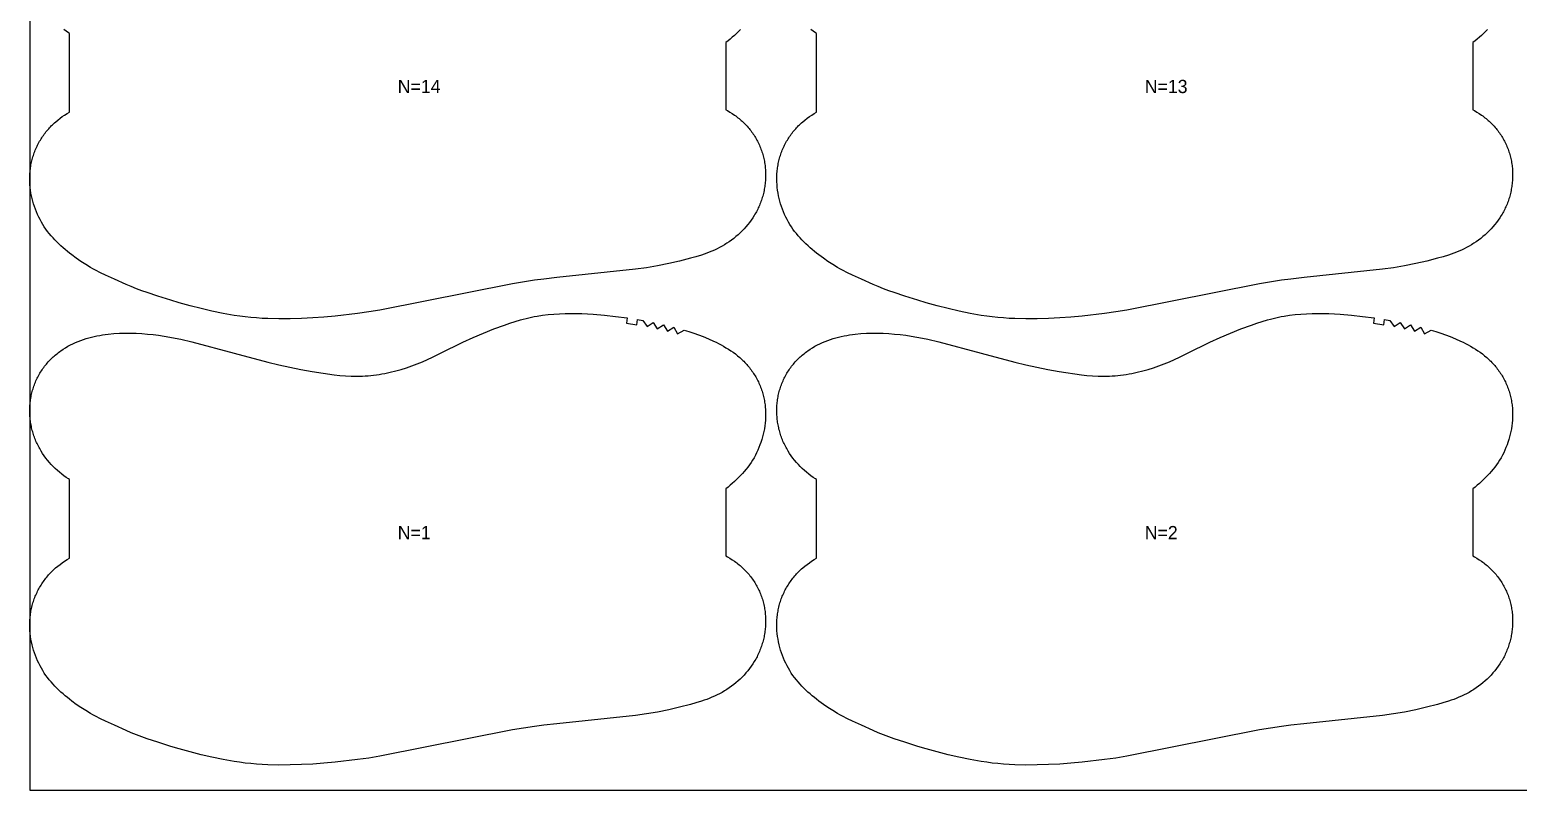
# Model space of a CAD drawing. Header units: inches. Extents: x 0 to 1970, y -81 to 1075.
# Drawn here: x 0 to 562, y -81 to 206 of the extents above; entities that cross this region are included whole.
import ezdxf

# ---------------------------------------------------------------- set-up
doc = ezdxf.new("R2010")
doc.units = ezdxf.units.IN

msp = doc.modelspace()

# ---------------------------------------------------------------- linework, layer by layer
at = {"layer": '1'}
for points in [[(0.4971, -81.331), (1970.2823, -81.331), (1970.2823, 1074.6588), (0.4971, 1074.6588), (0.4971, -81.331)], [(107.0573, 76.6559), (115.4675, 75.4137), (117.5824, 75.1898), (119.7017, 75.0172), (121.824, 74.9077), (122.8859, 74.8802), (123.9481, 74.8729), (125.0103, 74.8869), (126.0722, 74.9221), (127.1334, 74.9783), (128.1935, 75.055), (129.252, 75.152), (130.3086, 75.2688), (131.3628, 75.4051), (132.4143, 75.5606), (133.4626, 75.7349), (134.5077, 75.9274), (136.5874, 76.3652), (138.6524, 76.8697), (140.7017, 77.4366), (142.7339, 78.0625), (144.7468, 78.7471), (146.738, 79.4911), (148.7049, 80.2952), (150.6465, 81.1576), (152.5676, 82.0664), (155.5335, 83.5429), (163.9863, 87.7508), (167.8585, 89.5052), (171.7778, 91.1531), (175.7333, 92.7098), (179.7228, 94.1798), (181.7311, 94.8802), (183.751, 95.5443), (185.7857, 96.1569), (186.8096, 96.4391), (187.8384, 96.7028), (188.8722, 96.9465), (189.9108, 97.1702), (190.9537, 97.3746), (192.0003, 97.5602), (194.1029, 97.8772), (196.2148, 98.1255), (198.3324, 98.3099), (200.454, 98.4365), (202.5783, 98.512), (204.704, 98.5429), (206.8299, 98.5345), (208.9551, 98.4879), (211.0789, 98.4026), (213.2008, 98.2784), (217.4365, 97.919), (221.6615, 97.4418), (226.0134, 96.8583), (225.7272, 94.8788), (229.6403, 94.2734), (229.9663, 96.2466), (231.9377, 95.91), (233.5336, 93.5853), (235.8679, 95.1658), (237.3985, 92.7999), (239.7755, 94.3124), (241.2328, 91.901), (243.6551, 93.3401), (245.0391, 90.8855), (247.5041, 92.2509), (249.3254, 91.6895), (251.1358, 91.0952), (252.9328, 90.4635), (254.7142, 89.7895), (256.6798, 88.9822), (258.6183, 88.1115), (259.5759, 87.6507), (260.525, 87.1723), (261.465, 86.6755), (262.3954, 86.1596), (263.3153, 85.6241), (264.2229, 85.0676), (265.1162, 84.489), (265.9929, 83.8869), (266.8511, 83.2601), (267.6886, 82.6073), (268.5033, 81.9272), (268.9015, 81.5766), (269.2931, 81.2187), (269.6781, 80.8533), (270.0562, 80.4807), (270.4273, 80.1009), (270.7913, 79.7141), (271.148, 79.3205), (271.4974, 78.9202), (271.8392, 78.5133), (272.1735, 78.1001), (272.5, 77.6807), (272.8186, 77.2551), (273.1293, 76.8237), (273.4318, 76.3865), (273.7261, 75.9436), (274.012, 75.4953), (274.2894, 75.0417), (274.5582, 74.5829), (274.8182, 74.1191), (275.0694, 73.6505), (275.3117, 73.1773), (275.545, 72.6996), (275.7693, 72.2175), (275.9844, 71.7314), (276.1902, 71.2413), (276.3868, 70.7474), (276.5739, 70.25), (276.7516, 69.7492), (276.9196, 69.2451), (277.0781, 68.738), (277.2268, 68.228), (277.3657, 67.7153), (277.4947, 67.2001), (277.6138, 66.6825), (277.7228, 66.1628), (277.8219, 65.6411), (277.911, 65.1176), (277.9903, 64.5924), (278.0598, 64.0659), (278.1197, 63.5381), (278.1699, 63.0091), (278.2106, 62.4793), (278.2418, 61.9488), (278.2636, 61.4178), (278.2793, 60.3548), (278.2583, 59.2918), (278.2012, 58.2303), (278.1085, 57.1717), (277.9808, 56.1169), (277.8186, 55.0668), (277.6226, 54.0225), (277.3933, 52.9847), (277.1312, 51.9543), (276.837, 50.9324), (276.5112, 49.9198), (276.1542, 48.9175), (275.7663, 47.9268), (275.3474, 46.9489), (274.8976, 45.9853), (274.417, 45.0372), (273.9057, 44.1061), (273.3636, 43.1931), (272.7909, 42.2998), (272.1879, 41.427), (271.5563, 40.5745), (270.898, 39.7418), (270.215, 38.9283), (269.5093, 38.1335), (268.7828, 37.3567), (268.0376, 36.5975), (267.2756, 35.8552), (266.4985, 35.1293), (265.7073, 34.4193), (264.9027, 33.7248), (264.0855, 33.0451), (263.2793, 32.4094), (263.2793, 7.0483), (263.8577, 6.7359), (264.7759, 6.1998), (265.6755, 5.6328), (266.5547, 5.0352), (266.9863, 4.7249), (267.4123, 4.4071), (267.8324, 4.0817), (268.2465, 3.7487), (268.6544, 3.4083), (269.0558, 3.0603), (269.4507, 2.7049), (269.8388, 2.342), (270.2199, 1.9717), (270.5939, 1.5941), (270.9605, 1.2094), (271.3197, 0.8176), (271.6713, 0.4191), (272.0152, 0.0138), (272.3511, -0.3981), (272.679, -0.8164), (272.9987, -1.2409), (273.3099, -1.6716), (273.6127, -2.1083), (273.9068, -2.5508), (274.192, -2.999), (274.4682, -3.4528), (274.7353, -3.9119), (274.9931, -4.3764), (275.2415, -4.8459), (275.4803, -5.3204), (275.7097, -5.7996), (275.9294, -6.2833), (276.1396, -6.7713), (276.3401, -7.2633), (276.531, -7.7593), (276.7121, -8.2589), (276.8834, -8.762), (277.045, -9.2683), (277.1967, -9.7777), (277.3386, -10.2899), (277.4705, -10.8048), (277.5926, -11.322), (277.7046, -11.8415), (277.8066, -12.363), (277.8985, -12.8864), (277.9804, -13.4113), (278.0524, -13.9377), (278.1144, -14.4653), (278.1664, -14.994), (278.2086, -15.5237), (278.241, -16.054), (278.2635, -16.585), (278.2763, -17.1162), (278.2793, -17.6477), (278.2727, -18.1792), (278.2564, -18.7105), (278.2304, -19.2415), (278.1949, -19.772), (278.1498, -20.3017), (278.0952, -20.8306), (278.0311, -21.3584), (277.9575, -21.885), (277.8745, -22.4101), (277.7821, -22.9336), (277.6803, -23.4554), (277.5691, -23.9752), (277.4485, -24.4928), (277.3185, -25.0081), (277.1792, -25.5209), (277.0306, -26.0311), (276.8727, -26.5383), (276.7055, -27.0425), (276.529, -27.5435), (276.3433, -28.041), (276.1483, -28.535), (275.9442, -29.0251), (275.7308, -29.5114), (275.5084, -29.9935), (275.2772, -30.4716), (275.0372, -30.9453), (274.7887, -31.4148), (274.5317, -31.8797), (274.2665, -32.3402), (273.9932, -32.796), (273.4231, -33.6932), (272.8224, -34.5708), (272.1926, -35.4277), (271.5349, -36.2634), (270.8505, -37.077), (270.1403, -37.868), (269.4052, -38.6357), (268.6461, -39.3795), (267.8639, -40.0989), (267.0594, -40.7934), (266.2335, -41.4623), (265.3871, -42.105), (264.5212, -42.7212), (263.6368, -43.3105), (263.2793, -43.5335), (262.7349, -43.8732), (261.8168, -44.409), (260.8835, -44.9181), (259.9362, -45.4003), (258.9759, -45.8557), (258.0039, -46.2842), (257.0211, -46.6863), (256.0288, -47.064), (255.0281, -47.4199), (254.0202, -47.7565), (251.9874, -48.3818), (249.9397, -48.96), (245.8238, -50.0285), (241.6827, -50.9848), (237.5147, -51.8229), (233.3226, -52.5313), (229.1113, -53.1081), (199.5164, -56.2436), (194.5542, -56.831), (191.0735, -57.243), (182.6805, -58.6028), (132.6381, -68.5203), (128.4408, -69.1948), (124.2311, -69.7918), (115.7879, -70.7947), (111.5533, -71.1712), (107.3118, -71.4612), (103.0657, -71.6697), (98.8161, -71.7959), (94.5644, -71.831), (90.3142, -71.7428), (88.1911, -71.6412), (86.0705, -71.4982), (83.9532, -71.3128), (81.8402, -71.084), (79.7322, -70.8114), (77.6298, -70.4978), (73.4423, -69.7618), (69.2788, -68.9023), (65.1379, -67.9397), (61.0182, -66.8898), (56.9212, -65.7552), (53.7076, -64.802), (48.7946, -63.2548), (44.7609, -61.9074), (42.7591, -61.1931), (40.7725, -60.4399), (38.8037, -59.6423), (36.8489, -58.8094), (32.4292, -56.831), (29.0844, -55.3338), (27.1675, -54.4161), (25.2773, -53.4475), (24.345, -52.9391), (23.4217, -52.4142), (21.6023, -51.3169), (19.8188, -50.1604), (18.0711, -48.9493), (16.3602, -47.6868), (15.4971, -47.0061), (14.6909, -46.3704), (13.8737, -45.6907), (13.0691, -44.9962), (12.2779, -44.2862), (11.5008, -43.5603), (10.7388, -42.818), (9.9935, -42.0588), (9.2671, -41.282), (8.5614, -40.4872), (7.8784, -39.6737), (7.2201, -38.841), (6.5885, -37.9885), (5.9855, -37.1157), (5.4128, -36.2224), (4.8707, -35.3094), (4.3594, -34.3783), (3.8788, -33.4302), (3.429, -32.4666), (3.0101, -31.4887), (2.6222, -30.498), (2.2652, -29.4957), (1.9394, -28.4831), (1.6451, -27.4612), (1.3831, -26.4308), (1.1538, -25.393), (0.9578, -24.3487), (0.7956, -23.2986), (0.6679, -22.2438), (0.5752, -21.1852), (0.5181, -20.1237), (0.4971, -19.0607), (0.5128, -17.9977), (0.5346, -17.4667), (0.5658, -16.9362), (0.6065, -16.4064), (0.6567, -15.8774), (0.7166, -15.3496), (0.7861, -14.823), (0.8654, -14.2979), (0.9545, -13.7744), (1.0536, -13.2527), (1.1626, -12.733), (1.2816, -12.2154), (1.4107, -11.7002), (1.5496, -11.1875), (1.6983, -10.6775), (1.8567, -10.1704), (2.0248, -9.6663), (2.2025, -9.1655), (2.3896, -8.668), (2.5862, -8.1742), (2.792, -7.6841), (3.0071, -7.198), (3.2313, -6.7159), (3.4647, -6.2382), (3.707, -5.765), (3.9582, -5.2964), (4.2182, -4.8326), (4.487, -4.3738), (4.7644, -3.9202), (5.0503, -3.4719), (5.3446, -3.029), (5.6471, -2.5918), (5.9578, -2.1604), (6.2764, -1.7348), (6.6029, -1.3154), (6.9372, -0.9022), (7.279, -0.4953), (7.6284, -0.095), (7.9851, 0.2986), (8.3491, 0.6854), (8.7202, 1.0652), (9.0983, 1.4378), (9.4833, 1.8032), (9.8749, 2.1611), (10.2731, 2.5117), (11.0878, 3.1918), (11.9253, 3.8446), (12.7835, 4.4714), (13.6602, 5.0735), (14.5534, 5.6521), (15.4611, 6.2086), (15.4971, 6.2295), (15.4971, 35.882), (15.1396, 36.105), (14.2552, 36.6943), (13.3892, 37.3105), (12.5429, 37.9532), (11.717, 38.6221), (10.9125, 39.3166), (10.1303, 40.036), (9.3712, 40.7798), (8.6361, 41.5475), (7.9259, 42.3385), (7.2415, 43.1521), (6.5838, 43.9878), (5.954, 44.8447), (5.3533, 45.7223), (4.7831, 46.6195), (4.5099, 47.0753), (4.2447, 47.5358), (3.9877, 48.0007), (3.7392, 48.4702), (3.4992, 48.9439), (3.2679, 49.422), (3.0456, 49.9041), (2.8322, 50.3904), (2.6281, 50.8805), (2.4331, 51.3745), (2.2474, 51.872), (2.0709, 52.373), (1.9037, 52.8772), (1.7458, 53.3844), (1.5972, 53.8946), (1.4579, 54.4074), (1.3279, 54.9227), (1.2073, 55.4403), (1.0961, 55.9601), (0.9943, 56.4819), (0.9019, 57.0054), (0.8189, 57.5305), (0.7453, 58.0571), (0.6812, 58.5849), (0.6266, 59.1138), (0.5815, 59.6435), (0.546, 60.174), (0.52, 60.705), (0.5037, 61.2363), (0.4971, 61.7678), (0.5001, 62.2993), (0.5129, 62.8305), (0.5354, 63.3615), (0.5678, 63.8918), (0.6099, 64.4215), (0.662, 64.9502), (0.724, 65.4778), (0.7959, 66.0042), (0.8779, 66.5291), (0.9698, 67.0525), (1.0718, 67.574), (1.1838, 68.0935), (1.3058, 68.6107), (1.4378, 69.1256), (1.5797, 69.6378), (1.7314, 70.1472), (1.8929, 70.6535), (2.0643, 71.1566), (2.2454, 71.6562), (2.4363, 72.1522), (2.6368, 72.6442), (2.8469, 73.1322), (3.0667, 73.6159), (3.296, 74.0951), (3.5349, 74.5696), (3.7833, 75.0391), (4.0411, 75.5036), (4.3082, 75.9627), (4.5844, 76.4165), (4.8696, 76.8647), (5.1637, 77.3072), (5.4664, 77.7439), (5.7777, 78.1746), (6.0974, 78.5991), (6.4252, 79.0174), (6.7612, 79.4293), (7.105, 79.8346), (7.4567, 80.2331), (7.8159, 80.6249), (8.1825, 81.0096), (8.5565, 81.3872), (8.9376, 81.7575), (9.3257, 82.1204), (9.7205, 82.4758), (10.122, 82.8238), (10.5299, 83.1642), (10.944, 83.4972), (11.3641, 83.8226), (11.7901, 84.1404), (12.2216, 84.4507), (13.1009, 85.0483), (14.0005, 85.6153), (14.9186, 86.1514), (15.854, 86.6565), (16.8049, 87.1306), (17.7704, 87.574), (18.749, 87.9872), (19.7398, 88.3708), (20.7416, 88.7253), (21.7531, 89.0512), (22.7732, 89.3491), (23.8009, 89.6194), (24.8349, 89.8628), (25.8746, 90.0805), (26.9193, 90.2739), (27.9683, 90.4442), (29.0209, 90.5927), (30.0765, 90.7209), (32.1941, 90.9213), (34.3164, 91.0544), (36.4409, 91.123), (38.5662, 91.1285), (40.6906, 91.0723), (42.8125, 90.9562), (44.931, 90.7844), (47.0452, 90.5615), (49.1544, 90.292), (51.2577, 89.9799), (53.354, 89.6252), (55.4421, 89.2269), (57.5209, 88.7842), (61.651, 87.7793), (77.6468, 83.5429), (90.4201, 80.1598), (94.5546, 79.1693), (98.7061, 78.2525), (102.8744, 77.4155), (107.0573, 76.6559)], [(389.0573, 76.6559), (397.4675, 75.4137), (399.5824, 75.1898), (401.7017, 75.0172), (403.824, 74.9077), (404.8859, 74.8802), (405.9481, 74.8729), (407.0103, 74.8869), (408.0722, 74.9221), (409.1334, 74.9783), (410.1935, 75.055), (411.252, 75.152), (412.3086, 75.2688), (413.3628, 75.4051), (414.4143, 75.5606), (415.4626, 75.7349), (416.5077, 75.9274), (418.5874, 76.3652), (420.6524, 76.8697), (422.7017, 77.4366), (424.7339, 78.0625), (426.7468, 78.7471), (428.738, 79.4911), (430.7049, 80.2952), (432.6465, 81.1576), (434.5676, 82.0664), (437.5335, 83.5429), (445.9863, 87.7508), (449.8585, 89.5052), (453.7778, 91.1531), (457.7333, 92.7098), (461.7228, 94.1798), (463.7311, 94.8802), (465.751, 95.5443), (467.7857, 96.1569), (468.8096, 96.4391), (469.8384, 96.7028), (470.8722, 96.9465), (471.9108, 97.1702), (472.9537, 97.3746), (474.0003, 97.5602), (476.1029, 97.8772), (478.2148, 98.1255), (480.3324, 98.3099), (482.454, 98.4365), (484.5783, 98.512), (486.704, 98.5429), (488.8299, 98.5345), (490.9551, 98.4879), (493.0789, 98.4026), (495.2008, 98.2784), (499.4365, 97.919), (503.6615, 97.4418), (508.0134, 96.8583), (507.7272, 94.8788), (511.6403, 94.2734), (511.9663, 96.2466), (513.9377, 95.91), (515.5336, 93.5853), (517.8679, 95.1658), (519.3985, 92.7999), (521.7755, 94.3124), (523.2328, 91.901), (525.6551, 93.3401), (527.0391, 90.8855), (529.5041, 92.2509), (531.3254, 91.6895), (533.1358, 91.0952), (534.9328, 90.4635), (536.7142, 89.7895), (538.6798, 88.9822), (540.6183, 88.1115), (541.5759, 87.6507), (542.525, 87.1723), (543.465, 86.6755), (544.3954, 86.1596), (545.3153, 85.6241), (546.2229, 85.0676), (547.1162, 84.489), (547.9929, 83.8869), (548.8511, 83.2601), (549.6886, 82.6073), (550.5033, 81.9272), (550.9015, 81.5766), (551.2931, 81.2187), (551.6781, 80.8533), (552.0562, 80.4807), (552.4273, 80.1009), (552.7913, 79.7141), (553.148, 79.3205), (553.4974, 78.9202), (553.8392, 78.5133), (554.1735, 78.1001), (554.5, 77.6807), (554.8186, 77.2551), (555.1293, 76.8237), (555.4318, 76.3865), (555.7261, 75.9436), (556.012, 75.4953), (556.2894, 75.0417), (556.5582, 74.5829), (556.8182, 74.1191), (557.0694, 73.6505), (557.3117, 73.1773), (557.545, 72.6996), (557.7693, 72.2175), (557.9844, 71.7314), (558.1902, 71.2413), (558.3868, 70.7474), (558.5739, 70.25), (558.7516, 69.7492), (558.9196, 69.2451), (559.0781, 68.738), (559.2268, 68.228), (559.3657, 67.7153), (559.4947, 67.2001), (559.6138, 66.6825), (559.7228, 66.1628), (559.8219, 65.6411), (559.911, 65.1176), (559.9903, 64.5924), (560.0598, 64.0659), (560.1197, 63.5381), (560.1699, 63.0091), (560.2106, 62.4793), (560.2418, 61.9488), (560.2636, 61.4178), (560.2793, 60.3548), (560.2583, 59.2918), (560.2012, 58.2303), (560.1085, 57.1717), (559.9808, 56.1169), (559.8186, 55.0668), (559.6226, 54.0225), (559.3933, 52.9847), (559.1312, 51.9543), (558.837, 50.9324), (558.5112, 49.9198), (558.1542, 48.9175), (557.7663, 47.9268), (557.3474, 46.9489), (556.8976, 45.9853), (556.417, 45.0372), (555.9057, 44.1061), (555.3636, 43.1931), (554.7909, 42.2998), (554.1879, 41.427), (553.5563, 40.5745), (552.898, 39.7418), (552.215, 38.9283), (551.5093, 38.1335), (550.7828, 37.3567), (550.0376, 36.5975), (549.2756, 35.8552), (548.4985, 35.1293), (547.7073, 34.4193), (546.9027, 33.7248), (546.0855, 33.0451), (545.2793, 32.4094), (545.2793, 7.0483), (545.8577, 6.7359), (546.7759, 6.1998), (547.6755, 5.6328), (548.5547, 5.0352), (548.9863, 4.7249), (549.4123, 4.4071), (549.8324, 4.0817), (550.2465, 3.7487), (550.6544, 3.4083), (551.0558, 3.0603), (551.4507, 2.7049), (551.8388, 2.342), (552.2199, 1.9717), (552.5939, 1.5941), (552.9605, 1.2094), (553.3197, 0.8176), (553.6713, 0.4191), (554.0152, 0.0138), (554.3511, -0.3981), (554.679, -0.8164), (554.9987, -1.2409), (555.3099, -1.6716), (555.6127, -2.1083), (555.9068, -2.5508), (556.192, -2.999), (556.4682, -3.4528), (556.7353, -3.9119), (556.9931, -4.3764), (557.2415, -4.8459), (557.4803, -5.3204), (557.7097, -5.7996), (557.9294, -6.2833), (558.1396, -6.7713), (558.3401, -7.2633), (558.531, -7.7593), (558.7121, -8.2589), (558.8834, -8.762), (559.045, -9.2683), (559.1967, -9.7777), (559.3386, -10.2899), (559.4705, -10.8048), (559.5926, -11.322), (559.7046, -11.8415), (559.8066, -12.363), (559.8985, -12.8864), (559.9804, -13.4113), (560.0524, -13.9377), (560.1144, -14.4653), (560.1664, -14.994), (560.2086, -15.5237), (560.241, -16.054), (560.2635, -16.585), (560.2763, -17.1162), (560.2793, -17.6477), (560.2727, -18.1792), (560.2564, -18.7105), (560.2304, -19.2415), (560.1949, -19.772), (560.1498, -20.3017), (560.0952, -20.8306), (560.0311, -21.3584), (559.9575, -21.885), (559.8745, -22.4101), (559.7821, -22.9336), (559.6803, -23.4554), (559.5691, -23.9752), (559.4485, -24.4928), (559.3185, -25.0081), (559.1792, -25.5209), (559.0306, -26.0311), (558.8727, -26.5383), (558.7055, -27.0425), (558.529, -27.5435), (558.3433, -28.041), (558.1483, -28.535), (557.9442, -29.0251), (557.7308, -29.5114), (557.5084, -29.9935), (557.2772, -30.4716), (557.0372, -30.9453), (556.7887, -31.4148), (556.5317, -31.8797), (556.2665, -32.3402), (555.9932, -32.796), (555.4231, -33.6932), (554.8224, -34.5708), (554.1926, -35.4277), (553.5349, -36.2634), (552.8505, -37.077), (552.1403, -37.868), (551.4052, -38.6357), (550.6461, -39.3795), (549.8639, -40.0989), (549.0594, -40.7934), (548.2335, -41.4623), (547.3871, -42.105), (546.5212, -42.7212), (545.6368, -43.3105), (545.2793, -43.5335), (544.7349, -43.8732), (543.8168, -44.409), (542.8835, -44.9181), (541.9362, -45.4003), (540.9759, -45.8557), (540.0039, -46.2842), (539.0211, -46.6863), (538.0288, -47.064), (537.0281, -47.4199), (536.0202, -47.7565), (533.9874, -48.3818), (531.9397, -48.96), (527.8238, -50.0285), (523.6827, -50.9848), (519.5147, -51.8229), (515.3226, -52.5313), (511.1113, -53.1081), (481.5164, -56.2436), (476.5542, -56.831), (473.0735, -57.243), (464.6805, -58.6028), (414.6381, -68.5203), (410.4408, -69.1948), (406.2311, -69.7918), (397.7879, -70.7947), (393.5533, -71.1712), (389.3118, -71.4612), (385.0657, -71.6697), (380.8161, -71.7959), (376.5644, -71.831), (372.3142, -71.7428), (370.1911, -71.6412), (368.0705, -71.4982), (365.9532, -71.3128), (363.8402, -71.084), (361.7322, -70.8114), (359.6298, -70.4978), (355.4423, -69.7618), (351.2788, -68.9023), (347.1379, -67.9397), (343.0182, -66.8898), (338.9212, -65.7552), (335.7076, -64.802), (330.7946, -63.2548), (326.7609, -61.9074), (324.7591, -61.1931), (322.7725, -60.4399), (320.8037, -59.6423), (318.8489, -58.8094), (314.4292, -56.831), (311.0844, -55.3338), (309.1675, -54.4161), (307.2773, -53.4475), (306.345, -52.9391), (305.4217, -52.4142), (303.6023, -51.3169), (301.8188, -50.1604), (300.0711, -48.9493), (298.3602, -47.6868), (297.4971, -47.0061), (296.6909, -46.3704), (295.8737, -45.6907), (295.0691, -44.9962), (294.2779, -44.2862), (293.5008, -43.5603), (292.7388, -42.818), (291.9935, -42.0588), (291.2671, -41.282), (290.5614, -40.4872), (289.8784, -39.6737), (289.2201, -38.841), (288.5885, -37.9885), (287.9855, -37.1157), (287.4128, -36.2224), (286.8707, -35.3094), (286.3594, -34.3783), (285.8788, -33.4302), (285.429, -32.4666), (285.0101, -31.4887), (284.6222, -30.498), (284.2652, -29.4957), (283.9394, -28.4831), (283.6451, -27.4612), (283.3831, -26.4308), (283.1538, -25.393), (282.9578, -24.3487), (282.7956, -23.2986), (282.6679, -22.2438), (282.5752, -21.1852), (282.5181, -20.1237), (282.4971, -19.0607), (282.5128, -17.9977), (282.5346, -17.4667), (282.5658, -16.9362), (282.6065, -16.4064), (282.6567, -15.8774), (282.7166, -15.3496), (282.7861, -14.823), (282.8654, -14.2979), (282.9545, -13.7744), (283.0536, -13.2527), (283.1626, -12.733), (283.2816, -12.2154), (283.4107, -11.7002), (283.5496, -11.1875), (283.6983, -10.6775), (283.8567, -10.1704), (284.0248, -9.6663), (284.2025, -9.1655), (284.3896, -8.668), (284.5862, -8.1742), (284.792, -7.6841), (285.0071, -7.198), (285.2313, -6.7159), (285.4647, -6.2382), (285.707, -5.765), (285.9582, -5.2964), (286.2182, -4.8326), (286.487, -4.3738), (286.7644, -3.9202), (287.0503, -3.4719), (287.3446, -3.029), (287.6471, -2.5918), (287.9578, -2.1604), (288.2764, -1.7348), (288.6029, -1.3154), (288.9372, -0.9022), (289.279, -0.4953), (289.6284, -0.095), (289.9851, 0.2986), (290.3491, 0.6854), (290.7202, 1.0652), (291.0983, 1.4378), (291.4833, 1.8032), (291.8749, 2.1611), (292.2731, 2.5117), (293.0878, 3.1918), (293.9253, 3.8446), (294.7835, 4.4714), (295.6602, 5.0735), (296.5534, 5.6521), (297.4611, 6.2086), (297.4971, 6.2295), (297.4971, 35.882), (297.1396, 36.105), (296.2552, 36.6943), (295.3892, 37.3105), (294.5429, 37.9532), (293.717, 38.6221), (292.9125, 39.3166), (292.1303, 40.036), (291.3712, 40.7798), (290.6361, 41.5475), (289.9259, 42.3385), (289.2415, 43.1521), (288.5838, 43.9878), (287.954, 44.8447), (287.3533, 45.7223), (286.7831, 46.6195), (286.5099, 47.0753), (286.2447, 47.5358), (285.9877, 48.0007), (285.7392, 48.4702), (285.4992, 48.9439), (285.2679, 49.422), (285.0456, 49.9041), (284.8322, 50.3904), (284.6281, 50.8805), (284.4331, 51.3745), (284.2474, 51.872), (284.0709, 52.373), (283.9037, 52.8772), (283.7458, 53.3844), (283.5972, 53.8946), (283.4579, 54.4074), (283.3279, 54.9227), (283.2073, 55.4403), (283.0961, 55.9601), (282.9943, 56.4819), (282.9019, 57.0054), (282.8189, 57.5305), (282.7453, 58.0571), (282.6812, 58.5849), (282.6266, 59.1138), (282.5815, 59.6435), (282.546, 60.174), (282.52, 60.705), (282.5037, 61.2363), (282.4971, 61.7678), (282.5001, 62.2993), (282.5129, 62.8305), (282.5354, 63.3615), (282.5678, 63.8918), (282.6099, 64.4215), (282.662, 64.9502), (282.724, 65.4778), (282.7959, 66.0042), (282.8779, 66.5291), (282.9698, 67.0525), (283.0718, 67.574), (283.1838, 68.0935), (283.3058, 68.6107), (283.4378, 69.1256), (283.5797, 69.6378), (283.7314, 70.1472), (283.8929, 70.6535), (284.0643, 71.1566), (284.2454, 71.6562), (284.4363, 72.1522), (284.6368, 72.6442), (284.8469, 73.1322), (285.0667, 73.6159), (285.296, 74.0951), (285.5349, 74.5696), (285.7833, 75.0391), (286.0411, 75.5036), (286.3082, 75.9627), (286.5844, 76.4165), (286.8696, 76.8647), (287.1637, 77.3072), (287.4664, 77.7439), (287.7777, 78.1746), (288.0974, 78.5991), (288.4252, 79.0174), (288.7612, 79.4293), (289.105, 79.8346), (289.4567, 80.2331), (289.8159, 80.6249), (290.1825, 81.0096), (290.5565, 81.3872), (290.9376, 81.7575), (291.3257, 82.1204), (291.7205, 82.4758), (292.122, 82.8238), (292.5299, 83.1642), (292.944, 83.4972), (293.3641, 83.8226), (293.7901, 84.1404), (294.2216, 84.4507), (295.1009, 85.0483), (296.0005, 85.6153), (296.9186, 86.1514), (297.854, 86.6565), (298.8049, 87.1306), (299.7704, 87.574), (300.749, 87.9872), (301.7398, 88.3708), (302.7416, 88.7253), (303.7531, 89.0512), (304.7732, 89.3491), (305.8009, 89.6194), (306.8349, 89.8628), (307.8746, 90.0805), (308.9193, 90.2739), (309.9683, 90.4442), (311.0209, 90.5927), (312.0765, 90.7209), (314.1941, 90.9213), (316.3164, 91.0544), (318.4409, 91.123), (320.5662, 91.1285), (322.6906, 91.0723), (324.8125, 90.9562), (326.931, 90.7844), (329.0452, 90.5615), (331.1544, 90.292), (333.2577, 89.9799), (335.354, 89.6252), (337.4421, 89.2269), (339.5209, 88.7842), (343.651, 87.7793), (359.6468, 83.5429), (372.4201, 80.1598), (376.5546, 79.1693), (380.7061, 78.2525), (384.8744, 77.4155), (389.0573, 76.6559)]]:
    msp.add_lwpolyline(points, close=True, dxfattribs=at)
for points in [[(268.7858, 205.6877), (268.0406, 204.9285), (267.2785, 204.1862), (266.5014, 203.4603), (265.7102, 202.7503), (264.9056, 202.0558), (264.0885, 201.3761), (263.2823, 200.7404), (263.2823, 175.3793), (263.8607, 175.0669), (264.7789, 174.5307), (265.6784, 173.9638), (266.5577, 173.3662), (266.9893, 173.0559), (267.4152, 172.7381), (267.8353, 172.4127), (268.2494, 172.0797), (268.6573, 171.7393), (269.0588, 171.3913), (269.4537, 171.0359), (269.8417, 170.673), (270.2228, 170.3027), (270.5968, 169.9251), (270.9635, 169.5403), (271.3227, 169.1486), (271.6743, 168.75), (272.0181, 168.3448), (272.3541, 167.9329), (272.682, 167.5146), (273.0016, 167.0901), (273.3129, 166.6594), (273.6156, 166.2227), (273.9097, 165.7802), (274.1949, 165.332), (274.4712, 164.8782), (274.7383, 164.4191), (274.9961, 163.9546), (275.2444, 163.485), (275.4833, 163.0106), (275.7126, 162.5314), (275.9324, 162.0477), (276.1426, 161.5597), (276.3431, 161.0676), (276.5339, 160.5717), (276.715, 160.0721), (276.8864, 159.569), (277.0479, 159.0627), (277.1997, 158.5533), (277.3415, 158.0411), (277.4735, 157.5262), (277.5955, 157.0089), (277.7075, 156.4894), (277.8095, 155.9679), (277.9015, 155.4446), (277.9834, 154.9197), (278.0553, 154.3933), (278.1173, 153.8657), (278.1694, 153.3369), (278.2116, 152.8073), (278.2439, 152.2769), (278.2665, 151.746), (278.2792, 151.2147), (278.2823, 150.6833), (278.2756, 150.1518), (278.2593, 149.6205), (278.2334, 149.0895), (278.1978, 148.559), (278.1527, 148.0293), (278.0981, 147.5004), (278.034, 146.9726), (277.9605, 146.446), (277.8775, 145.9209), (277.7851, 145.3973), (277.6832, 144.8756), (277.572, 144.3558), (277.4514, 143.8382), (277.3214, 143.3228), (277.1821, 142.81), (277.0335, 142.2999), (276.8756, 141.7927), (276.7084, 141.2885), (276.5319, 140.7875), (276.3462, 140.29), (276.1513, 139.796), (275.9471, 139.3059), (275.7338, 138.8196), (275.5114, 138.3374), (275.2801, 137.8594), (275.0401, 137.3856), (274.7916, 136.9162), (274.5347, 136.4512), (274.2695, 135.9908), (273.9962, 135.535), (273.426, 134.6377), (272.8254, 133.7602), (272.1956, 132.9032), (271.5378, 132.0676), (270.8534, 131.254), (270.1432, 130.463), (269.4081, 129.6953), (268.649, 128.9515), (267.8668, 128.232), (267.0623, 127.5376), (266.2365, 126.8687), (265.3901, 126.2259), (264.5241, 125.6098), (263.6397, 125.0204), (263.2823, 124.7975), (262.7379, 124.4578), (261.8197, 123.922), (260.8865, 123.4129), (259.9392, 122.9307), (258.9789, 122.4753), (258.0068, 122.0468), (257.0241, 121.6447), (256.0318, 121.267), (255.0311, 120.9111), (254.0232, 120.5745), (251.9904, 119.9492), (249.9427, 119.3709), (245.8268, 118.3025), (241.6857, 117.3461), (237.5176, 116.5081), (233.3256, 115.7997), (229.1143, 115.2228), (199.5194, 112.0874), (194.5572, 111.5), (191.0765, 111.088), (182.6835, 109.7282), (132.641, 99.8107), (128.4437, 99.1362), (124.2341, 98.5392), (115.7909, 97.5363), (111.5563, 97.1598), (107.3148, 96.8698), (103.0687, 96.6612), (98.8191, 96.5351), (94.5673, 96.5), (90.3171, 96.5882), (88.1941, 96.6898), (86.0734, 96.8328), (83.9561, 97.0182), (81.8431, 97.247), (79.7352, 97.5196), (77.6327, 97.8332), (73.4452, 98.5692), (69.2817, 99.4287), (65.1409, 100.3913), (61.0211, 101.4412), (56.9242, 102.5758), (53.7106, 103.529), (48.7976, 105.0761), (44.7639, 106.4235), (42.762, 107.1378), (40.7755, 107.8911), (38.8067, 108.6887), (36.8519, 109.5216), (32.4321, 111.5), (29.0873, 112.9972), (27.1704, 113.9149), (25.2802, 114.8835), (24.3479, 115.3919), (23.4247, 115.9168), (21.6052, 117.0141), (19.8217, 118.1706), (18.0741, 119.3817), (16.3631, 120.6442), (15.5, 121.3249), (14.6938, 121.9606), (13.8766, 122.6403), (13.0721, 123.3348), (12.2809, 124.0448), (11.5038, 124.7707), (10.7417, 125.513), (9.9965, 126.2722), (9.27, 127.049), (8.5643, 127.8438), (7.8814, 128.6573), (7.2231, 129.49), (6.5915, 130.3425), (5.9885, 131.2152), (5.4157, 132.1086), (4.8737, 133.0216), (4.3623, 133.9527), (3.8817, 134.9008), (3.432, 135.8644), (3.0131, 136.8423), (2.6251, 137.833), (2.2681, 138.8353), (1.9423, 139.8479), (1.6481, 140.8698), (1.386, 141.9001), (1.1567, 142.938), (0.9607, 143.9823), (0.7986, 145.0324), (0.6709, 146.0872), (0.5781, 147.1458), (0.521, 148.2073), (0.5, 149.2703), (0.5157, 150.3333), (0.5375, 150.8643), (0.5687, 151.3948), (0.6094, 151.9246), (0.6597, 152.4535), (0.7195, 152.9814), (0.789, 153.5079), (0.8683, 154.0331), (0.9575, 154.5566), (1.0565, 155.0783), (1.1655, 155.598), (1.2846, 156.1156), (1.4136, 156.6308), (1.5525, 157.1435), (1.7012, 157.6535), (1.8597, 158.1606), (2.0278, 158.6647), (2.2054, 159.1655), (2.3926, 159.6629), (2.5891, 160.1568), (2.795, 160.6469), (3.01, 161.133), (3.2343, 161.615), (3.4676, 162.0928), (3.7099, 162.566), (3.9611, 163.0346), (4.2212, 163.4984), (4.49, 163.9572), (4.7674, 164.4108), (5.0533, 164.8591), (5.3476, 165.302), (5.6501, 165.7392), (5.9607, 166.1706), (6.2794, 166.5962), (6.6059, 167.0156), (6.9401, 167.4288), (7.282, 167.8357), (7.6313, 168.236), (7.9881, 168.6296), (8.3521, 169.0164), (8.7232, 169.3962), (9.1012, 169.7688), (9.4862, 170.1341), (9.8779, 170.4921), (10.276, 170.8427), (11.0907, 171.5228), (11.9282, 172.1756), (12.7864, 172.8024), (13.6632, 173.4045), (14.5564, 173.9831), (15.464, 174.5396), (15.5, 174.5605), (15.5, 204.213), (15.1426, 204.4359), (14.2581, 205.0253), (13.3922, 205.6414)], [(550.7858, 205.6877), (550.0406, 204.9285), (549.2785, 204.1862), (548.5014, 203.4603), (547.7102, 202.7503), (546.9056, 202.0558), (546.0885, 201.3761), (545.2823, 200.7404), (545.2823, 175.3793), (545.8607, 175.0669), (546.7789, 174.5307), (547.6784, 173.9638), (548.5577, 173.3662), (548.9893, 173.0559), (549.4152, 172.7381), (549.8353, 172.4127), (550.2494, 172.0797), (550.6573, 171.7393), (551.0588, 171.3913), (551.4537, 171.0359), (551.8417, 170.673), (552.2228, 170.3027), (552.5968, 169.9251), (552.9635, 169.5403), (553.3227, 169.1486), (553.6743, 168.75), (554.0181, 168.3448), (554.3541, 167.9329), (554.682, 167.5146), (555.0016, 167.0901), (555.3129, 166.6594), (555.6156, 166.2227), (555.9097, 165.7802), (556.1949, 165.332), (556.4712, 164.8782), (556.7383, 164.4191), (556.9961, 163.9546), (557.2444, 163.485), (557.4833, 163.0106), (557.7126, 162.5314), (557.9324, 162.0477), (558.1426, 161.5597), (558.3431, 161.0676), (558.5339, 160.5717), (558.715, 160.0721), (558.8864, 159.569), (559.0479, 159.0627), (559.1997, 158.5533), (559.3415, 158.0411), (559.4735, 157.5262), (559.5955, 157.0089), (559.7075, 156.4894), (559.8095, 155.9679), (559.9015, 155.4446), (559.9834, 154.9197), (560.0553, 154.3933), (560.1173, 153.8657), (560.1694, 153.3369), (560.2116, 152.8073), (560.2439, 152.2769), (560.2665, 151.746), (560.2792, 151.2147), (560.2823, 150.6833), (560.2756, 150.1518), (560.2593, 149.6205), (560.2334, 149.0895), (560.1978, 148.559), (560.1527, 148.0293), (560.0981, 147.5004), (560.034, 146.9726), (559.9605, 146.446), (559.8775, 145.9209), (559.7851, 145.3973), (559.6832, 144.8756), (559.572, 144.3558), (559.4514, 143.8382), (559.3214, 143.3228), (559.1821, 142.81), (559.0335, 142.2999), (558.8756, 141.7927), (558.7084, 141.2885), (558.5319, 140.7875), (558.3462, 140.29), (558.1513, 139.796), (557.9471, 139.3059), (557.7338, 138.8196), (557.5114, 138.3374), (557.2801, 137.8594), (557.0401, 137.3856), (556.7916, 136.9162), (556.5347, 136.4512), (556.2695, 135.9908), (555.9962, 135.535), (555.426, 134.6377), (554.8254, 133.7602), (554.1956, 132.9032), (553.5378, 132.0676), (552.8534, 131.254), (552.1432, 130.463), (551.4081, 129.6953), (550.649, 128.9515), (549.8668, 128.232), (549.0623, 127.5376), (548.2365, 126.8687), (547.3901, 126.2259), (546.5241, 125.6098), (545.6397, 125.0204), (545.2823, 124.7975), (544.7379, 124.4578), (543.8197, 123.922), (542.8865, 123.4129), (541.9392, 122.9307), (540.9789, 122.4753), (540.0068, 122.0468), (539.0241, 121.6447), (538.0318, 121.267), (537.0311, 120.9111), (536.0232, 120.5745), (533.9904, 119.9492), (531.9427, 119.3709), (527.8268, 118.3025), (523.6857, 117.3461), (519.5176, 116.5081), (515.3256, 115.7997), (511.1143, 115.2228), (481.5194, 112.0874), (476.5572, 111.5), (473.0765, 111.088), (464.6835, 109.7282), (414.641, 99.8107), (410.4437, 99.1362), (406.2341, 98.5392), (397.7909, 97.5363), (393.5563, 97.1598), (389.3148, 96.8698), (385.0687, 96.6612), (380.8191, 96.5351), (376.5673, 96.5), (372.3171, 96.5882), (370.1941, 96.6898), (368.0734, 96.8328), (365.9561, 97.0182), (363.8431, 97.247), (361.7352, 97.5196), (359.6327, 97.8332), (355.4452, 98.5692), (351.2817, 99.4287), (347.1409, 100.3913), (343.0211, 101.4412), (338.9242, 102.5758), (335.7106, 103.529), (330.7976, 105.0761), (326.7639, 106.4235), (324.762, 107.1378), (322.7755, 107.8911), (320.8067, 108.6887), (318.8519, 109.5216), (314.4321, 111.5), (311.0873, 112.9972), (309.1704, 113.9149), (307.2802, 114.8835), (306.3479, 115.3919), (305.4247, 115.9168), (303.6052, 117.0141), (301.8217, 118.1706), (300.0741, 119.3817), (298.3631, 120.6442), (297.5, 121.3249), (296.6938, 121.9606), (295.8766, 122.6403), (295.0721, 123.3348), (294.2809, 124.0448), (293.5038, 124.7707), (292.7417, 125.513), (291.9965, 126.2722), (291.27, 127.049), (290.5643, 127.8438), (289.8814, 128.6573), (289.2231, 129.49), (288.5915, 130.3425), (287.9885, 131.2152), (287.4157, 132.1086), (286.8737, 133.0216), (286.3623, 133.9527), (285.8817, 134.9008), (285.432, 135.8644), (285.0131, 136.8423), (284.6251, 137.833), (284.2681, 138.8353), (283.9423, 139.8479), (283.6481, 140.8698), (283.386, 141.9001), (283.1567, 142.938), (282.9607, 143.9823), (282.7986, 145.0324), (282.6709, 146.0872), (282.5781, 147.1458), (282.521, 148.2073), (282.5, 149.2703), (282.5157, 150.3333), (282.5375, 150.8643), (282.5687, 151.3948), (282.6094, 151.9246), (282.6597, 152.4535), (282.7195, 152.9814), (282.789, 153.5079), (282.8683, 154.0331), (282.9575, 154.5566), (283.0565, 155.0783), (283.1655, 155.598), (283.2846, 156.1156), (283.4136, 156.6308), (283.5525, 157.1435), (283.7012, 157.6535), (283.8597, 158.1606), (284.0278, 158.6647), (284.2054, 159.1655), (284.3926, 159.6629), (284.5891, 160.1568), (284.795, 160.6469), (285.01, 161.133), (285.2343, 161.615), (285.4676, 162.0928), (285.7099, 162.566), (285.9611, 163.0346), (286.2212, 163.4984), (286.49, 163.9572), (286.7674, 164.4108), (287.0533, 164.8591), (287.3476, 165.302), (287.6501, 165.7392), (287.9607, 166.1706), (288.2794, 166.5962), (288.6059, 167.0156), (288.9401, 167.4288), (289.282, 167.8357), (289.6313, 168.236), (289.9881, 168.6296), (290.3521, 169.0164), (290.7232, 169.3962), (291.1012, 169.7688), (291.4862, 170.1341), (291.8779, 170.4921), (292.276, 170.8427), (293.0907, 171.5228), (293.9282, 172.1756), (294.7864, 172.8024), (295.6632, 173.4045), (296.5564, 173.9831), (297.464, 174.5396), (297.5, 174.5605), (297.5, 204.213), (297.1426, 204.4359), (296.2581, 205.0253), (295.3922, 205.6414)]]:
    msp.add_lwpolyline(points, dxfattribs=at)

# ---------------------------------------------------------------- texts
for s, p in [('N=14', (139.3911, 181.6869)), ('N=13', (421.3911, 181.6869)), ('N=1', (139.3882, 13.3559)), ('N=2', (421.3882, 13.3559))]:
    msp.add_text(s, height=5, dxfattribs=at).set_placement(p)

doc.saveas('drawing.dxf')
